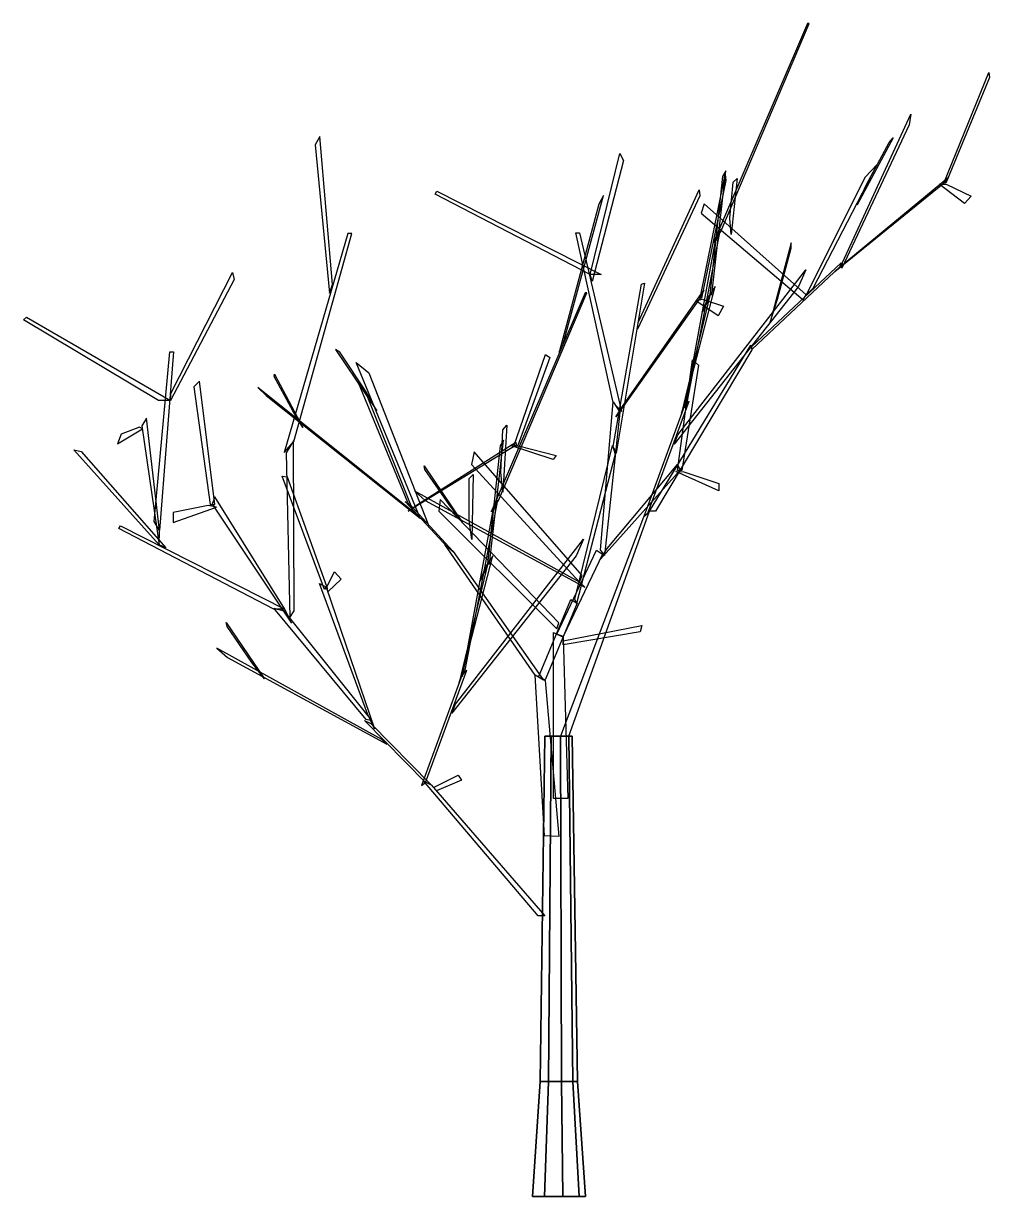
# Model space of a CAD drawing. Header units: inches. Extents: x 0 to 8.5, y 0 to 10.3.
import ezdxf

# ---------------------------------------------------------------- set-up
doc = ezdxf.new("R2010")
doc.units = ezdxf.units.IN
doc.header["$MEASUREMENT"] = 0
doc.layers.add('2-0-0-OPREMA', color=9, linetype='Continuous')

# ---------------------------------------------------------------- blocks, each defined once
blk = doc.blocks.new('A$C5EF116B7')
at = {"layer": '2-0-0-OPREMA', "linetype": 'Continuous'}
for points in [[(6.142, 8.501, 0.809), (6.92, 10.332, 0.793), (6.906, 10.332, 0.825), (6.078, 8.404, 0.862)], [(8.106, 8.925, 0.004), (8.503, 9.9, -0.026), (8.508, 9.855, 0.028), (8.122, 8.925, 0.041)], [(7.213, 8.226, -0.341), (7.815, 9.532, -0.487), (7.799, 9.44, -0.416), (7.206, 8.177, -0.299)], [(2.721, 8.032, -0.929), (2.61, 9.337, -0.374), (2.569, 9.262, -0.393), (2.696, 7.957, -0.952)], [(7.423, 8.907, -1.393), (7.624, 9.285, -1.463), (7.658, 9.325, -1.44), (7.342, 8.734, -1.338)], [(4.991, 8.121, -3.481), (5.251, 9.187, -4.192), (5.285, 9.126, -4.151), (5.008, 8.059, -3.441)], [(5.959, 7.913, -2.18), (6.181, 9.001, -2.101), (6.186, 8.95, -2.048), (5.97, 7.913, -2.141)], [(6.062, 7.946, 1.392), (6.186, 9.034, 1.593), (6.157, 8.984, 1.637), (6.046, 7.946, 1.429)], [(6.954, 8, -0.403), (7.517, 9.089, -1.694), (7.412, 8.98, -1.673), (6.893, 7.941, -0.401)], [(6.221, 8.618, -1.355), (6.25, 8.935, -1.607), (6.286, 8.968, -1.631), (6.233, 8.473, -1.24)], [(7.251, 8.239, -0.294), (8.146, 8.98, -0.014), (8.112, 8.93, 0.026), (7.145, 8.145, -0.31)], [(8.131, 8.915, 0.054), (8.346, 8.812, 0.297), (8.289, 8.747, 0.322), (8.063, 8.917, 0.006)], [(4.991, 8.121, -3.481), (3.626, 8.83, -3.571), (3.641, 8.854, -3.598), (5.089, 8.122, -3.521)], [(4.752, 7.511, 0.038), (5.107, 8.817, 0.479), (5.066, 8.741, 0.499), (4.719, 7.436, 0.042)], [(5.415, 7.698, 2.868), (5.951, 8.867, 3.296), (5.956, 8.815, 3.238), (5.408, 7.64, 2.822)], [(6.893, 7.941, -0.401), (5.995, 8.743, -1.592), (5.967, 8.662, -1.478), (6.867, 7.897, -0.339)], [(2.38, 6.651, -1.384), (2.891, 8.482, -0.798), (2.858, 8.482, -0.788), (2.297, 6.553, -1.399)], [(5.193, 6.993, -2.73), (4.864, 8.488, -3.726), (4.898, 8.488, -3.726), (5.268, 6.914, -2.677)], [(5.847, 7.008, 0.559), (6.136, 8.506, 0.806), (6.089, 8.401, 0.848), (5.821, 6.951, 0.585)], [(6.641, 7.905, -0.051), (6.761, 8.353, 0.021), (6.76, 8.4, 0.059), (6.576, 7.701, -0.06)], [(6.413, 7.484, -0.41), (7.2, 8.224, -0.373), (7.191, 8.189, -0.312), (6.419, 7.464, -0.349)], [(1.298, 7.073, -2.608), (1.841, 8.139, -3.135), (1.855, 8.078, -3.083), (1.295, 7.012, -2.564)], [(5.762, 6.708, 0.344), (6.891, 8.162, -0.199), (6.826, 8.016, -0.253), (5.73, 6.628, 0.305)], [(4.184, 6.13, 0.008), (4.962, 7.961, -0.008), (4.948, 7.961, 0.024), (4.12, 6.032, 0.062)], [(5.192, 6.607, 2.098), (5.444, 8.035, 3.159), (5.469, 8.045, 3.136), (5.22, 6.548, 2.004)], [(5.299, 6.993, -2.646), (5.991, 7.982, -2.188), (5.961, 7.916, -2.157), (5.216, 6.867, -2.684)], [(5.836, 7.027, 0.617), (6.092, 8.016, 1.406), (6.049, 7.949, 1.412), (5.795, 6.9, 0.535)], [(5.978, 7.905, -2.128), (6.165, 7.842, -1.857), (6.118, 7.756, -1.845), (5.92, 7.89, -2.185)], [(6.044, 7.938, 1.445), (6.021, 7.876, 1.774), (5.977, 7.789, 1.754), (6.034, 7.923, 1.364)], [(1.19, 7.011, -2.571), (0, 7.721, -3.247), (0.026, 7.744, -3.264), (1.295, 7.012, -2.564)], [(1.152, 5.946, -1.844), (1.29, 7.441, -2.884), (1.321, 7.441, -2.869), (1.197, 5.866, -1.763)], [(3.018, 7.088, 1.314), (2.787, 7.437, 1.277), (2.748, 7.461, 1.301), (3.112, 6.919, 1.352)], [(5.514, 6.036, -0.044), (6.406, 7.5, -0.439), (6.415, 7.458, -0.348), (5.565, 6.036, 0.072)], [(3.495, 5.974, 2.201), (2.931, 7.346, 1.037), (3.043, 7.254, 1.054), (3.562, 5.928, 2.201)], [(4.319, 6.609, 3.06), (4.597, 7.417, 3.522), (4.637, 7.39, 3.477), (4.355, 6.616, 3.043)], [(5.759, 6.394, -2.791), (5.892, 7.369, -3.166), (5.944, 7.324, -3.149), (5.799, 6.394, -2.791)], [(2.372, 6.92, 2.34), (2.209, 7.222, 2.544), (2.211, 7.242, 2.592), (2.46, 6.773, 2.266)], [(1.684, 6.094, -1.27), (1.551, 7.182, -1.076), (1.499, 7.132, -1.085), (1.644, 6.094, -1.27)], [(3.384, 6.112, 2.549), (2.951, 7.167, 3.227), (3.019, 7.069, 3.23), (3.423, 6.058, 2.554)], [(3.462, 6.008, 2.262), (2.065, 7.126, 2.306), (2.137, 7.056, 2.209), (3.495, 5.974, 2.201)], [(5.083, 5.695, -2.114), (5.193, 7.001, -2.724), (5.251, 6.909, -2.681), (5.118, 5.645, -2.091)], [(5.5, 6.018, -0.018), (5.863, 7.007, 0.528), (5.818, 6.96, 0.565), (5.463, 5.991, 0.028)], [(1.197, 5.866, -1.763), (1.083, 6.855, -0.941), (1.042, 6.789, -0.955), (1.195, 5.74, -1.854)], [(1.023, 6.777, -0.927), (0.859, 6.715, -0.641), (0.828, 6.629, -0.678), (1.049, 6.762, -1.004)], [(4.205, 6.376, -2.731), (4.222, 6.754, -2.943), (4.257, 6.794, -2.965), (4.222, 6.203, -2.635)], [(2.383, 5.158, -1.771), (2.378, 6.656, -1.391), (2.315, 6.55, -1.4), (2.345, 5.101, -1.775)], [(3.479, 6.102, 2.601), (4.337, 6.644, 3.108), (4.338, 6.619, 3.048), (3.389, 6.036, 2.528)], [(4.104, 5.574, 0.592), (4.228, 6.663, 0.792), (4.199, 6.612, 0.836), (4.088, 5.574, 0.629)], [(4.371, 6.609, 3.038), (4.692, 6.528, 2.978), (4.666, 6.491, 2.912), (4.288, 6.614, 3.029)], [(4.856, 5.262, 1.625), (5.187, 6.614, 2.094), (5.211, 6.538, 2.018), (4.871, 5.223, 1.581)], [(1.195, 5.74, -1.854), (0.443, 6.578, -2.302), (0.508, 6.563, -2.314), (1.253, 5.714, -1.854)], [(4.921, 5.469, -1.902), (3.968, 6.558, -2.939), (3.945, 6.448, -2.835), (4.898, 5.41, -1.846)], [(3.754, 6.086, -1.617), (3.536, 6.404, -1.745), (3.528, 6.437, -1.788), (3.864, 5.941, -1.581)], [(5.141, 5.708, -2.13), (5.759, 6.448, -2.835), (5.782, 6.399, -2.787), (5.083, 5.613, -2.04)], [(2.652, 5.348, -2.156), (2.279, 6.346, -2.159), (2.322, 6.339, -2.204), (2.67, 5.375, -2.188)], [(3.925, 5.956, 2.158), (3.926, 6.323, 2.379), (3.959, 6.36, 2.406), (3.95, 5.788, 2.06)], [(5.815, 6.384, -2.794), (6.124, 6.28, -2.892), (6.124, 6.216, -2.83), (5.744, 6.386, -2.751)], [(4.898, 5.41, -1.846), (3.446, 6.212, -1.506), (3.539, 6.131, -1.434), (4.944, 5.366, -1.797)], [(2.302, 5.175, -1.791), (1.684, 6.164, -1.238), (1.661, 6.097, -1.275), (2.36, 5.049, -1.861)], [(3.733, 5.719, 1.713), (3.363, 6.122, 2.523), (3.42, 6.079, 2.538), (3.782, 5.684, 1.743)], [(4.714, 5.054, 1.394), (3.67, 6.14, 2.341), (3.657, 6.037, 2.232), (4.696, 4.999, 1.334)], [(3.89, 4.637, -0.242), (4.178, 6.135, 0.005), (4.131, 6.029, 0.048), (3.863, 4.58, -0.216)], [(1.628, 6.086, -1.266), (1.319, 6.024, -1.153), (1.319, 5.938, -1.202), (1.699, 6.071, -1.308)], [(4.804, 4.056, -0.352), (5.514, 6.036, -0.044), (5.46, 5.984, 0.027), (4.73, 4.056, -0.151)], [(2.204, 5.174, -1.751), (0.839, 5.884, -1.841), (0.854, 5.907, -1.868), (2.302, 5.175, -1.791)], [(3.804, 4.337, -0.457), (4.933, 5.79, -1), (4.868, 5.644, -1.054), (3.772, 4.257, -0.496)], [(4.507, 4.592, 0.87), (3.712, 5.744, 1.697), (3.785, 5.68, 1.74), (4.581, 4.547, 0.969)], [(4.696, 4.952, -1.41), (5.048, 5.693, -2.115), (5.1, 5.658, -2.082), (4.754, 4.932, -1.391)], [(3.878, 4.655, -0.184), (4.134, 5.644, 0.605), (4.091, 5.578, 0.611), (3.837, 4.529, -0.266)], [(2.675, 5.377, -2.204), (2.738, 5.502, -2.519), (2.799, 5.438, -2.508), (2.681, 5.327, -2.128)], [(4.086, 5.566, 0.644), (4.063, 5.504, 0.973), (4.019, 5.418, 0.953), (4.076, 5.551, 0.563)], [(3.029, 4.252, -1.562), (2.607, 5.401, -2.161), (2.665, 5.367, -2.171), (3.092, 4.12, -1.502)], [(3.019, 4.203, -1.513), (2.206, 5.183, -1.746), (2.293, 5.158, -1.78), (3.067, 4.191, -1.534)], [(4.536, 4.574, 0.867), (4.82, 5.26, 1.626), (4.875, 5.225, 1.598), (4.595, 4.552, 0.855)], [(2.011, 4.704, -1.036), (1.793, 5.021, -1.164), (1.785, 5.055, -1.207), (2.122, 4.559, -1)], [(4.667, 3.505, -0.44), (4.667, 4.969, -1.416), (4.754, 4.926, -1.387), (4.794, 3.505, -0.44)], [(4.754, 4.896, -1.367), (5.447, 5.03, -1.457), (5.43, 4.975, -1.42), (4.754, 4.859, -1.342)], [(3.155, 4.027, -1.264), (1.704, 4.829, -0.925), (1.796, 4.749, -0.852), (3.201, 3.983, -1.216)], [(3.542, 3.646, -0.819), (3.905, 4.635, -0.273), (3.86, 4.589, -0.236), (3.505, 3.62, -0.773)], [(4.59, 3.177, -0.135), (4.507, 4.592, 0.87), (4.596, 4.546, 0.85), (4.716, 3.171, -0.121)], [(3.542, 3.646, -0.819), (3.002, 4.192, -1.483), (3.058, 4.166, -1.514), (3.586, 3.632, -0.862)], [(4.647, 4.056, -0.379), (4.625, 1.014, -0.418), (4.551, 1.014, -0.33), (4.593, 4.056, -0.315)], [(4.593, 4.056, -0.23), (4.551, 1.014, -0.215), (4.625, 1.014, -0.126), (4.647, 4.056, -0.166)], [(4.593, 4.056, -0.315), (4.551, 1.014, -0.33), (4.551, 1.014, -0.215), (4.593, 4.056, -0.23)], [(4.73, 4.056, -0.394), (4.738, 1.014, -0.438), (4.625, 1.014, -0.418), (4.647, 4.056, -0.379)], [(4.647, 4.056, -0.166), (4.625, 1.014, -0.126), (4.738, 1.014, -0.106), (4.73, 4.056, -0.151)], [(4.804, 4.056, -0.352), (4.838, 1.014, -0.381), (4.738, 1.014, -0.438), (4.73, 4.056, -0.394)], [(4.73, 4.056, -0.151), (4.738, 1.014, -0.106), (4.838, 1.014, -0.164), (4.804, 4.056, -0.193)], [(4.832, 4.056, -0.272), (4.878, 1.014, -0.272), (4.838, 1.014, -0.381), (4.804, 4.056, -0.352)], [(4.804, 4.056, -0.193), (4.838, 1.014, -0.164), (4.878, 1.014, -0.272), (4.832, 4.056, -0.272)], [(4.534, 2.473, -0.291), (3.522, 3.661, -0.797), (3.59, 3.627, -0.86), (4.591, 2.473, -0.405)], [(3.612, 3.602, -0.849), (3.829, 3.711, -1.516), (3.859, 3.666, -1.481), (3.637, 3.572, -0.836)], [(4.625, 1.014, -0.418), (4.589, 0, -0.48), (4.483, 0, -0.354), (4.551, 1.014, -0.33)], [(4.551, 1.014, -0.33), (4.483, 0, -0.354), (4.483, 0, -0.19), (4.551, 1.014, -0.215)], [(4.551, 1.014, -0.215), (4.483, 0, -0.19), (4.589, 0, -0.065), (4.625, 1.014, -0.126)], [(4.738, 1.014, -0.438), (4.751, 0, -0.509), (4.589, 0, -0.48), (4.625, 1.014, -0.418)], [(4.625, 1.014, -0.126), (4.589, 0, -0.065), (4.751, 0, -0.036), (4.738, 1.014, -0.106)], [(4.838, 1.014, -0.381), (4.893, 0, -0.427), (4.751, 0, -0.509), (4.738, 1.014, -0.438)], [(4.738, 1.014, -0.106), (4.751, 0, -0.036), (4.893, 0, -0.118), (4.838, 1.014, -0.164)], [(4.878, 1.014, -0.272), (4.949, 0, -0.272), (4.893, 0, -0.427), (4.838, 1.014, -0.381)], [(4.838, 1.014, -0.164), (4.893, 0, -0.118), (4.949, 0, -0.272), (4.878, 1.014, -0.272)]]:
    blk.add_3dface(points, dxfattribs=at)

msp = doc.modelspace()

# ---------------------------------------------------------------- block references
msp.add_blockref('A$C5EF116B7', (0, 0))

doc.saveas('drawing.dxf')
